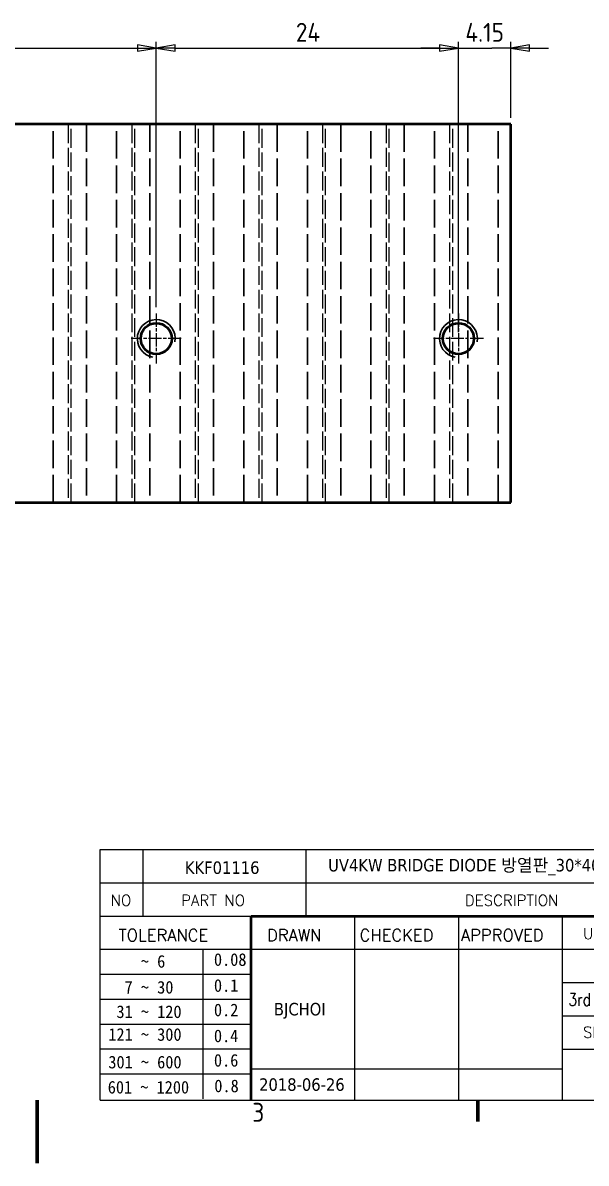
# Model space of a CAD drawing. Header units: millimetres. Extents: x 0 to 210, y 0 to 149.
# Drawn here: x 103.9 to 148.6, y 0 to 90.5 of the extents above; entities that cross this region are included whole.
import ezdxf
from ezdxf.enums import TextEntityAlignment as Align

# ---------------------------------------------------------------- set-up
doc = ezdxf.new("R2010")
doc.units = ezdxf.units.MM
doc.header["$LTSCALE"] = 0.5
doc.linetypes.add('CHAIN', pattern=[0.35429999999999995, 0.2362, -0.0295, 0.0591, -0.0295])
doc.linetypes.add('DASHED', pattern=[0.2067, 0.1654, -0.0413])
doc.layers.get('0').update_dxf_attribs({"lineweight": 25})
for name, color, linetype, lineweight in [('가려진 것(ISO)', 5, 'DASHED', 35), ('가려진 좁은 것(ISO)', 5, 'DASHED', 25), ('가시적인 것(ISO)', 7, 'Continuous', 50), ('가시적인 좁은 것(ISO)', 1, 'Continuous', 35), ('경계(ISO)', 7, 'Continuous', 70), ('제목(ISO)', 5, 'Continuous', 50), ('중심 표식(ISO)', 1, 'Continuous', 25), ('치수(ISO)', 7, 'Continuous', 25)]:
    doc.layers.add(name, color=color, linetype=linetype, lineweight=lineweight)
doc.styles.add('HAN_291', font='')
doc.styles.add('ISO ProportionalPSTEK', font='isocp.shx')
doc.styles.add('RC_284', font='ROMANC.shx')
doc.styles.add('RC_287', font='ROMANC.shx')
doc.styles.add('텍스트 스타일333', font='ROMANC.shx', dxfattribs={"width": 0.800000011920929})
doc.styles.add('텍스트 스타일359', font='tahoma.ttf')
doc.styles.get('HAN_291').set_extended_font_data('GulimChe')
doc.dimstyles.new('PSTEK', dxfattribs={"dimscale": 0.5, "dimtxt": 3, "dimasz": 3, "dimexe": 1, "dimexo": 1, "dimgap": 1, "dimtad": 1, "dimrnd": 1e-08, "dimdsep": 46, "dimtxsty": 'ISO ProportionalPSTEK', "dimblk": 'Filled-1', "dimcen": 0.09, "dimdle": 10, "dimclrd": 3, "dimclre": 3, "dimclrt": 1, "dimadec": 1, "dimazin": 2, "dimtfac": 1, "dimtmove": 0, "dimatfit": 3, "dimfxl": 0, "dimtolj": 1, "dimlwd": -1, "dimlwe": -1, "dimarcsym": 0})

# ---------------------------------------------------------------- blocks, each defined once
blk = doc.blocks.new('경계 Default Border')
at = {"layer": '경계(ISO)'}
blk.add_line((280, 10), (280, 6.599999666213989), dxfattribs=at)
at = {"layer": '경계(ISO)', "flags": 128}
blk.add_lwpolyline([(210, 0), (210, 10)], dxfattribs=at)
at = {"layer": '경계(ISO)', "color": 1, "insert": (244.1685395229535, 6.57139439638704), "char_height": 3.00000011920929, "attachment_point": 7, "style": 'ISO ProportionalPSTEK'}
blk.add_mtext('3', dxfattribs=at)
blk = doc.blocks.new('제목 블록 PSTEK')
at = {"color": 180}
for p, q in [((182.475792979055, 11.79100474011392), (182.4757929790549, 51.56524660363496)), ((182.4757929790549, 51.56524660363496), (372.4757929537551, 51.56524660363496)), ((189.2651435055721, 51.56524660363496), (189.2651435055722, 41.00524660363494)), ((215.2152739891528, 41.00524660363494), (215.2152739891528, 51.56524660363496)), ((182.475792979055, 46.2852466036349), (372.4757929537551, 46.28524660363492)), ((182.475792979055, 41.00524660363493), (206.451475290024, 41.00524660363493)), ((222.9401812389276, 11.79100474011392), (222.9401812389276, 41.00524660363494)), ((239.4288871878316, 11.79100474011392), (239.4288871878316, 41.00524660363494)), ((255.9175931367356, 11.79100474011392), (255.9175931367356, 41.00524660363494)), ((182.475792979055, 35.72524660363497), (206.451475290024, 35.72524660363497)), ((198.8621818849491, 12.02524660363491), (198.8621818849491, 35.72524660363497)), ((206.451475290024, 35.72524660363497), (372.4757929537551, 35.72524660363497)), ((182.475792979055, 31.77524660363492), (206.451475290024, 31.77524660363492)), ((255.917593136736, 30.44524660363498), (372.4757929537552, 30.44524660363501)), ((182.475792979055, 27.82524660363487), (206.451475290024, 27.82524660363487)), ((182.475792979055, 23.87524660363505), (206.451475290024, 23.87524660363505)), ((255.9175931367359, 25.16524660363502), (372.4757929537552, 25.165246603635)), ((182.475792979055, 19.92524660363478), (206.451475290024, 19.92524660363478)), ((255.9175931367359, 19.88524660363481), (310.0881549537553, 19.88524660363481)), ((206.451475290024, 16.74100474011396), (255.9175931367359, 16.74100474011396)), ((182.475792979055, 15.97524660363496), (206.451475290024, 15.97524660363496)), ((182.475792979055, 11.79100474011392), (372.4757929537551, 11.79100474011389))]:
    blk.add_line(p, q, dxfattribs=at)
at = {"color": 7, "linetype": 'Continuous', "lineweight": 25}
blk.add_line((182.4771903250938, 46.27967054998719), (231.7273669611342, 46.27967054998717), dxfattribs=at)
at = {"color": 7, "lineweight": 50}
for p, q in [((206.4514752900237, 11.79100474011392), (206.4514752900237, 41.00524660363494)), ((206.451475290024, 41.00524660363494), (372.4757929537551, 41.00524660363496))]:
    blk.add_line(p, q, dxfattribs=at)
at = {"color": 7}
for s, height, style, p in [('NO', 1.742399930953979, 'RC_284', (184.135398793432, 42.62317362549192)), ('PART NO', 1.742399930953979, 'RC_284', (195.3359407378685, 42.62317362549192)), ('DESCRIPTION', 1.742399930953979, 'RC_284', (240.4025565652523, 42.62317362549192)), (' TOLERANCE', 1.899999976158142, 'RC_287', (184.0872874387979, 37.00893196870329)), ('DRAWN', 1.899999976158142, 'RC_287', (208.9766620976279, 37.00893196870329)), ('CHECKED', 1.899999976158142, 'RC_287', (223.6856844514997, 37.00893196870329)), ('APPROVED', 1.899999976158142, 'RC_287', (239.7795453577791, 37.00893196870329)), ('UNIT', 1.742399930953979, 'RC_284', (259.1652673287452, 37.34317362549218)), ('    ~ 6', 2.000000029802322, 'HAN_291', (183.7721304966814, 32.8176515608431)), ('0.08', 2.000000029802322, 'HAN_291', (200.5467345600617, 33.09873600004101)), ('0.1', 2.000000029802322, 'HAN_291', (200.5467345600617, 28.98646558742206)), ('  7 ~ 30', 2.000000029802322, 'HAN_291', (183.7721304966814, 28.70538114822415)), (' 31 ~ 120', 2.000000029802322, 'HAN_291', (183.7721304966814, 24.82628181916237)), ('0.2', 2.000000029802322, 'HAN_291', (200.5467345600617, 25.10736625836028)), ('121 ~ 300', 2.000000029802322, 'HAN_291', (183.7721304966814, 21.21401206133254)), ('0.4', 2.000000029802322, 'HAN_291', (200.5467345600617, 20.99509650053045)), ('SIZE', 1.742399930953979, 'RC_284', (259.1652673287452, 21.69497768947366)), ('301 ~ 600', 2.000000029802322, 'HAN_291', (183.7721304966814, 16.83491273227077)), ('0.6', 2.000000029802322, 'HAN_291', (200.5467345600617, 17.11599717146868)), ('601 ~ 1200', 2.000000029802322, 'HAN_291', (183.6802025156883, 12.84759660881125)), ('0.8', 2.000000029802322, 'HAN_291', (200.6097246063884, 13.05732192299702))]:
    blk.add_text(s, height=height, dxfattribs=dict(at, style=style)).set_placement(p)
at = {"color": 7, "style": '텍스트 스타일333', "width": 0.7999999523162842}
blk.add_text('3rd ANGLE PROJ.', height=2.000000029802322, dxfattribs=at).set_placement((256.8430306642954, 26.76148381654429))
at = {"layer": '제목(ISO)', "color": 7, "style": '텍스트 스타일359'}
for tag, p in [('부품_번호_001', (195.925055306164, 47.6891830952914)), ('설명_001', (218.6829063013371, 48.08581395639634)), ('재질_001', (290.6921999561124, 47.93438708374926)), ("3._Q'TY_001", (312.7118730373913, 47.93039168245939)), ('질량\\P3;_001', (350.3491844443128, 48.17078166006607)), ('제목_001', (334.9328673377807, 32.12981675869008)), ('부품_번호_001', (334.5842955593959, 26.81438708374928)), ('설계자_001', (210.0718171716759, 25.24160025177376)), ('시트_크기_001', (260.8197823919067, 14.84660025177366)), ('프로젝트_001', (278.6503821126665, 14.84726615198864)), ('작성_날짜_001', (207.7211894128072, 13.27447932001324))]:
    blk.add_attdef(tag, p, '', height=1.983050853013992, dxfattribs=at)
for tag, p in [('4._COLOR', (327.6805273250926, 48.92524660363493)), ('1._MODEL_NAME', (341.233897335037, 38.36524660363497)), ('점검자', (231.1845342133799, 26.23312567187446)), ('엔지니어링_승인자', (247.673240162284, 26.23312567187446)), ('점검_날짜', (231.1845342133799, 14.26600474011394)), ('엔지니어링_승인_날짜', (247.673240162284, 14.26600474011394))]:
    blk.add_attdef(tag, text='', height=1.983050853013992, dxfattribs=at).set_placement(p, align=Align.MIDDLE_CENTER)
blk = doc.blocks.new('Filled-1')
at = {"color": 0}
for p, q in [((0, 0), (-1, 0.1666666666666667)), ((-1, 0.1666666666666667), (-1, -0.1666666666666667)), ((-1, 0), (0, 0)), ((-1, -0.1666666666666667), (0, 0))]:
    blk.add_line(p, q, dxfattribs=at)
at = {"color": 0, "flags": 128}
blk.add_lwpolyline([(-1, -0.1666666666666667), (0, 0)], dxfattribs=at)
at = {"color": 0}
blk.add_solid([(-1, -0.1666666666666667), (0, 0), (-1, 0.1666666666666667), (-1, -0.1666666666666667)], dxfattribs=at)
blk = doc.blocks.new('*D17')
at = {"layer": 'Defpoints', "color": 0}
for p in [(114.4547383923268, 88.46298615206152), (114.4547383923268, 67.39981058579127), (79.45473839232497, 65.42031058579128)]:
    blk.add_point(p, dxfattribs=at)
at = {"layer": '치수(ISO)', "color": 3}
for p, q in [((79.45473839232497, 65.92031058579128), (79.45473839232497, 88.96298615206152)), ((114.4547383923268, 67.89981058579127), (114.4547383923268, 88.96298615206152)), ((80.95473839232497, 88.46298615206152), (112.9547383923268, 88.46298615206152))]:
    blk.add_line(p, q, dxfattribs=at)
at = {"layer": '치수(ISO)', "color": 3, "xscale": 1.5, "yscale": 1.5, "zscale": 1.5, "rotation": 180}
blk.add_blockref('Filled-1', (79.45473839232497, 88.46298615206152), dxfattribs=at)
at = {"layer": '치수(ISO)', "color": 3, "xscale": 1.5, "yscale": 1.5, "zscale": 1.5}
blk.add_blockref('Filled-1', (114.4547383923268, 88.46298615206152), dxfattribs=at)
at = {"layer": '치수(ISO)', "color": 1, "insert": (96.1036723751479, 90.46298615206152), "char_height": 1.5, "attachment_point": 1, "style": 'ISO ProportionalPSTEK'}
blk.add_mtext('\\A1;35', dxfattribs=at)
blk = doc.blocks.new('*D18')
at = {"layer": 'Defpoints', "color": 0}
for p in [(138.4546983923288, 88.46298615206152), (114.4547383923268, 67.39981058579127), (138.4546983923288, 65.42040058579127)]:
    blk.add_point(p, dxfattribs=at)
at = {"layer": '치수(ISO)', "color": 3}
for p, q in [((114.4547383923268, 67.89981058579127), (114.4547383923268, 88.96298615206152)), ((138.4546983923288, 65.92040058579127), (138.4546983923288, 88.96298615206152)), ((115.9547383923268, 88.46298615206152), (136.9546983923288, 88.46298615206152))]:
    blk.add_line(p, q, dxfattribs=at)
at = {"layer": '치수(ISO)', "color": 3, "xscale": 1.5, "yscale": 1.5, "zscale": 1.5, "rotation": 180}
blk.add_blockref('Filled-1', (114.4547383923268, 88.46298615206152), dxfattribs=at)
at = {"layer": '치수(ISO)', "color": 3, "xscale": 1.5, "yscale": 1.5, "zscale": 1.5}
blk.add_blockref('Filled-1', (138.4546983923288, 88.46298615206152), dxfattribs=at)
at = {"layer": '치수(ISO)', "color": 1, "insert": (125.5406731167373, 90.46328142765208), "char_height": 1.5, "attachment_point": 1, "style": 'ISO ProportionalPSTEK'}
blk.add_mtext('\\A1;24', dxfattribs=at)
blk = doc.blocks.new('*D19')
at = {"layer": 'Defpoints', "color": 0}
for p in [(142.6047383923245, 88.46298615206152), (142.6047383923245, 82.42019058578614), (138.4546983923288, 65.42040058579127)]:
    blk.add_point(p, dxfattribs=at)
at = {"layer": '치수(ISO)', "color": 3}
for p, q in [((138.4546983923288, 65.92040058579127), (138.4546983923288, 88.96298615206152)), ((142.6047383923245, 82.92019058578614), (142.6047383923245, 88.96298615206152)), ((136.9546983923288, 88.46298615206152), (135.4546983923288, 88.46298615206152)), ((138.4546983923288, 88.46298615206152), (139.9546983923288, 88.46298615206152)), ((139.9546983923288, 88.46298615206152), (141.1047383923245, 88.46298615206152)), ((142.6047383923245, 88.46298615206152), (141.1047383923245, 88.46298615206152)), ((144.1047383923245, 88.46298615206152), (145.6047383923245, 88.46298615206152))]:
    blk.add_line(p, q, dxfattribs=at)
at = {"layer": '치수(ISO)', "color": 3, "xscale": 1.5, "yscale": 1.5, "zscale": 1.5}
blk.add_blockref('Filled-1', (138.4546983923288, 88.46298615206152), dxfattribs=at)
at = {"layer": '치수(ISO)', "color": 3, "xscale": 1.5, "yscale": 1.5, "zscale": 1.5, "rotation": 180}
blk.add_blockref('Filled-1', (142.6047383923245, 88.46298615206152), dxfattribs=at)
at = {"layer": '치수(ISO)', "color": 1, "insert": (139.0036523751487, 90.46298615206152), "char_height": 1.5, "attachment_point": 1, "style": 'ISO ProportionalPSTEK'}
blk.add_mtext('\\A1;4.15', dxfattribs=at)

msp = doc.modelspace()

# ---------------------------------------------------------------- linework, layer by layer
at = {"layer": '가려진 것(ISO)', "ltscale": 26.38870620727539}
for p, q in [((106.2547383923245, 52.42019058578616), (106.2547383923245, 82.42019058578617)), ((108.9047383923245, 82.42019058578617), (108.9047383923245, 52.42019058578616)), ((111.3047383923245, 52.42019058578616), (111.3047383923245, 82.42019058578617)), ((113.9547383923245, 82.42019058578617), (113.9547383923245, 52.42019058578616)), ((116.3547383923245, 52.42019058578616), (116.3547383923245, 82.42019058578617)), ((119.0047383923245, 82.42019058578617), (119.0047383923245, 52.42019058578616)), ((121.4047383923245, 52.42019058578616), (121.4047383923245, 82.42019058578617)), ((124.0547383923245, 82.42019058578617), (124.0547383923245, 52.42019058578616)), ((126.4547383923245, 52.42019058578616), (126.4547383923245, 82.42019058578617)), ((129.1047383923245, 82.42019058578617), (129.1047383923245, 52.42019058578616)), ((131.5047383923245, 52.42019058578616), (131.5047383923245, 82.42019058578617)), ((134.1547383923245, 82.42019058578617), (134.1547383923245, 52.42019058578616)), ((136.5547383923245, 52.42019058578616), (136.5547383923245, 82.42019058578617)), ((139.2047383923245, 82.42019058578617), (139.2047383923245, 52.42019058578616)), ((141.6047383923245, 52.42019058578616), (141.6047383923245, 82.42019058578617))]:
    msp.add_line(p, q, dxfattribs=at)
at = {"layer": '가려진 좁은 것(ISO)', "ltscale": 18.14223480224609}
for p, q in [((107.4547383923245, 82.42019058578614), (107.4547383923245, 52.42019058578617)), ((107.7047383923245, 52.42019058578617), (107.7047383923245, 82.42019058578617)), ((112.5047383923245, 82.42019058578614), (112.5047383923245, 52.42019058578617)), ((112.7547383923245, 52.42019058578617), (112.7547383923245, 82.42019058578614)), ((117.5547383923245, 82.42019058578614), (117.5547383923245, 52.42019058578617)), ((117.8047383923245, 52.42019058578617), (117.8047383923245, 82.42019058578614)), ((122.6047383923245, 82.42019058578614), (122.6047383923245, 52.42019058578617)), ((122.8547383923245, 52.42019058578617), (122.8547383923245, 82.42019058578614)), ((127.6547383923245, 82.42019058578614), (127.6547383923245, 52.42019058578617)), ((127.9047383923245, 52.42019058578617), (127.9047383923245, 82.42019058578614)), ((132.7047383923245, 82.42019058578614), (132.7047383923245, 52.42019058578617)), ((132.9547383923245, 52.42019058578617), (132.9547383923245, 82.42019058578614)), ((137.7547383923245, 82.42019058578614), (137.7547383923245, 52.42019058578617)), ((138.0047383923245, 52.42019058578617), (138.0047383923245, 82.42019058578614))]:
    msp.add_line(p, q, dxfattribs=at)
at = {"layer": '가시적인 것(ISO)'}
for p, q in [((142.6047383923245, 82.42019058578614), (16.30473839232447, 82.42019058578614)), ((142.6047383923245, 52.42019058578617), (142.6047383923245, 82.42019058578614)), ((16.30473839232448, 52.42019058578616), (142.6047383923245, 52.42019058578617))]:
    msp.add_line(p, q, dxfattribs=at)
for centre in [(114.4547383923268, 65.42031058579128), (138.4546983923288, 65.42040058579127)]:
    msp.add_circle(centre, 1.2295, dxfattribs=at)
at = {"layer": '가시적인 좁은 것(ISO)'}
for centre, radius, start, end in [((114.4547383923267, 65.42031058579127), 1.499999999999983, 350.0000000000027, 259.9999999999525), ((138.4546983923288, 65.42040058579126), 1.499999999999982, 350.000000000002, 259.9999999999517)]:
    msp.add_arc(centre, radius, start, end, dxfattribs=at)
at = {"layer": '중심 표식(ISO)', "linetype": 'CHAIN', "ltscale": 8.798439979553223}
for p, q in [((114.4547383923268, 67.39981058579127), (114.4547383923268, 63.44081058579128)), ((138.4546983923288, 67.39990058579126), (138.4546983923288, 63.44090058579127)), ((116.4342383923268, 65.42031058579128), (112.4752383923268, 65.42031058579128)), ((140.4341983923288, 65.42040058579127), (136.4751983923288, 65.42040058579127))]:
    msp.add_line(p, q, dxfattribs=at)

# ---------------------------------------------------------------- block references
at = {"xscale": 0.5, "yscale": 0.5, "zscale": 0.5}
msp.add_blockref('경계 Default Border', (0, 0), dxfattribs=at)
ref = msp.add_blockref('제목 블록 PSTEK', (18.76210352312242, -0.8955023700569475), dxfattribs=dict(xscale=0.5, yscale=0.5, zscale=0.5))
ref.add_attrib('설계자_001', 'BJCHOI', (123.7980121089604, 11.72529775582993), dxfattribs={"layer": '제목(ISO)', "color": 7, "height": 0.9915254265069962, "style": '텍스트 스타일359'})
ref.add_attrib('작성_날짜_001', '2018-06-26', (122.622698229526, 5.741737289949674), dxfattribs={"layer": '제목(ISO)', "color": 7, "height": 0.9915254265069962, "style": '텍스트 스타일359'})
ref.add_attrib('설명_001', 'UV4KW BRIDGE DIODE 방열판_30*40*126.3 AL', (128.103556673791, 23.14740460814122), dxfattribs={"layer": '제목(ISO)', "color": 7, "height": 0.9915254265069962, "style": '텍스트 스타일359'})
ref.add_attrib('부품_번호_001', 'KKF01116', (116.7246311762044, 22.94908917758876), dxfattribs={"layer": '제목(ISO)', "color": 7, "height": 0.9915254265069962, "style": '텍스트 스타일359'})

# ---------------------------------------------------------------- dimensions: what is measured, and where the dimension line sits
at = {"layer": '치수(ISO)', "color": 3}
for base, p1, p2, override, picture, middle in [((138.4546983923288, 88.46298615206152), (114.4547383923268, 67.39981058579127), (138.4546983923288, 65.42040058579127), {"dimdec": 2, "dimblk1": 'Filled-1', "dimblk2": 'Filled-1', "dimsah": 1, "dimtp": 0, "dimtm": -0, "dimtdec": 2, "dimtofl": 0, "dimatfit": 1}, '*D18', (126.4597183923278, 88.46298615206152)), ((114.4547383923268, 88.46298615206152), (79.45473839232497, 65.42031058579128), (114.4547383923268, 67.39981058579127), {"dimdec": 2, "dimblk1": 'Filled-1', "dimblk2": 'Filled-1', "dimsah": 1, "dimtp": 0, "dimtm": -0, "dimtdec": 2, "dimtofl": 0, "dimatfit": 1}, '*D17', (96.95973839232587, 88.46298615206152)), ((142.6047383923245, 88.46298615206152), (138.4546983923288, 65.42040058579127), (142.6047383923245, 82.42019058578614), {"dimdec": 2, "dimblk1": 'Filled-1', "dimsah": 1, "dimtp": 0, "dimtm": -0, "dimtdec": 2, "dimtofl": 0}, '*D19', (140.5347183923267, 88.46298615206152))]:
    dim = msp.add_linear_dim(base=base, p1=p1, p2=p2, angle=180, dimstyle='PSTEK', override=override, dxfattribs=at)
    dim.commit()
    dim.dimension.update_dxf_attribs({"geometry": picture, "text_midpoint": middle, "dimtype": 160})

doc.saveas('drawing.dxf')
